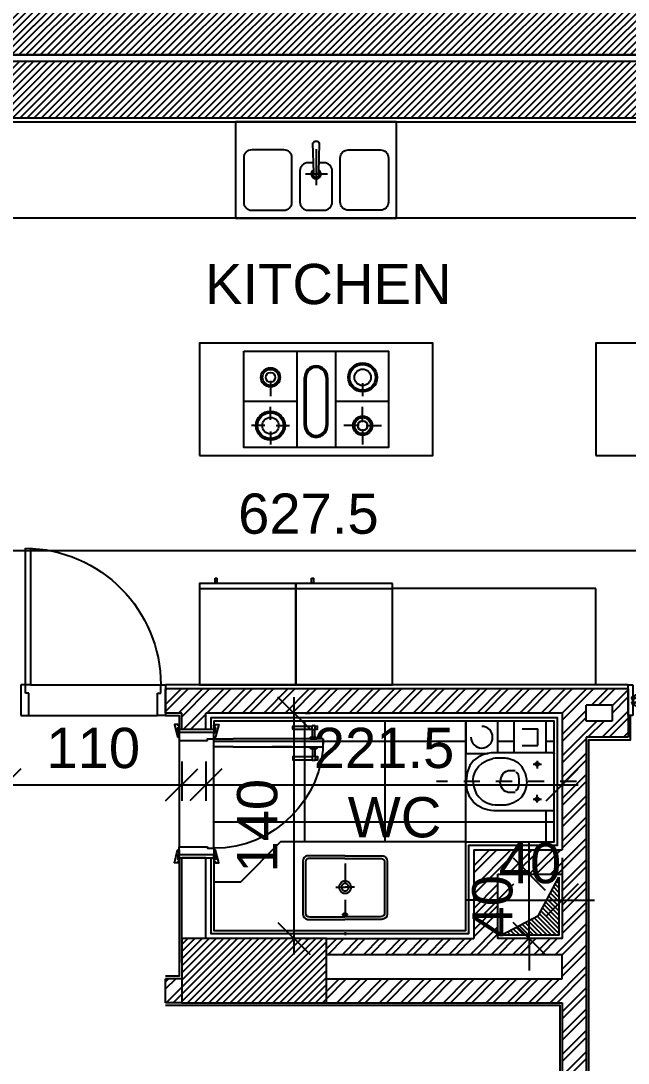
# Model space of a CAD drawing. Extents: x -1.7 to 46.3, y -159.8 to -77.2.
# Drawn here: x 34.04 to 37.82, y -122.46 to -115.98 of the extents above; entities that cross this region are included whole.
import ezdxf

# ---------------------------------------------------------------- set-up
doc = ezdxf.new("R2010")
doc.units = 0
doc.header["$MEASUREMENT"] = 0
doc.header["$PDMODE"] = 35
doc.header["$PDSIZE"] = 0.3
doc.linetypes.add('CENTER', pattern=[2, 1.25, -0.25, 0.25, -0.25])
doc.linetypes.add('DASHDOTX2', pattern=[50.8, 25.4, -12.7, 0, -12.7])
doc.layers.get('0').update_dxf_attribs({"linetype": 'CONTINUOUS'})
doc.layers.get('DEFPOINTS').update_dxf_attribs({"linetype": 'CONTINUOUS'})
for name, color, linetype in [('A-AREAS', 6, 'CONTINUOUS'), ('A-AXIS-SANITARY', 10, 'DASHDOTX2'), ('a-dim', 3, 'CONTINUOUS'), ('A-DOORS', 1, 'CONTINUOUS'), ('A-FLOR-PFIX', 61, 'CONTINUOUS'), ('A-HATCH-CONC', 8, 'CONTINUOUS'), ('A-HATCH-WALL', 8, 'CONTINUOUS'), ('a-kitchen', 95, 'CONTINUOUS'), ('A-MECHANICAL', 8, 'CONTINUOUS'), ('A-NOMENCLATURE', 3, 'CONTINUOUS'), ('A-PLASTER', 8, 'CONTINUOUS'), ('A-PORTE', 1, 'CONTINUOUS'), ('A-PROJ-TIL-BATH', 8, 'CONTINUOUS'), ('A-SANIT', 95, 'CONTINUOUS'), ('A-SECT-TILE', 12, 'CONTINUOUS'), ('a-shaft', 251, 'CONTINUOUS'), ('A-TILES', 137, 'CONTINUOUS'), ('A-WALL', 4, 'CONTINUOUS'), ('S-2ND-3RD-4-5-6TH$0$A-SHAFT 2-3-4-5-6', 8, 'CONTINUOUS'), ('S-2ND-3RD-4-5-6TH$0$A-STR 2-3-4-5-6', 2, 'CONTINUOUS')]:
    doc.layers.add(name, color=color, linetype=linetype)
doc.styles.add('A100-STEXT', font='ARIAL.TTF', dxfattribs={"height": 0.25})
doc.dimstyles.new('A100-DIM', dxfattribs={"dimtxt": 0.25, "dimasz": 0.2, "dimexe": 0.1, "dimexo": 0.3, "dimgap": 0.1, "dimtad": 1, "dimlfac": 100, "dimrnd": 0.5, "dimdsep": 46, "dimtxsty": 'A100-STEXT', "dimblk1": 'OBLIQUE', "dimblk2": 'OBLIQUE', "dimsah": 1, "dimcen": -0.05, "dimdle": 0.1, "dimclrd": 15, "dimclre": 15, "dimclrt": 256, "dimadec": 0, "dimazin": 0, "dimtfac": 0.28, "dimtix": 1, "dimtmove": 2, "dimatfit": 3, "dimldrblk": 'OBLIQUE', "dimfxl": 0, "dimtolj": 1, "dimarcsym": 0})
pattern_1 = [(45, (-4e-09, -138.73489), (-0.06629126, 0.06629126), []), (45, (0.04419, -138.73489), (-0.06629126, 0.06629126), [])]
pattern_2 = [(45, (8e-11, -138.735676), (-0.022097087, 0.022097087), [])]

# ---------------------------------------------------------------- blocks, each defined once
blk = doc.blocks.new('sink')
at = {"layer": 'a-kitchen'}
for p, q in [((0.325, -0.43), (0.325, -0.565)), ((0.17, -0.5), (0.395, -0.5))]:
    blk.add_line(p, q, dxfattribs=at)
blk.add_lwpolyline([(0.6, -1), (0.6, 0), (0, 0), (0, -1)], close=True, dxfattribs=at)
for points in [[(0.225, -0.05), (0.5, -0.05, -0.414214), (0.55, -0.1), (0.55, -0.3, -0.414214), (0.5, -0.35), (0.225, -0.35, -0.414214), (0.175, -0.3), (0.175, -0.1, -0.414214)], [(0.1342, -0.4799), (0.316, -0.4851, -0.89936), (0.316, -0.5149), (0.1342, -0.5201, -0.70892)], [(0.225, -0.95), (0.5, -0.95, 0.414214), (0.55, -0.9), (0.55, -0.7, 0.414214), (0.5, -0.65), (0.225, -0.65, 0.414214), (0.175, -0.7), (0.175, -0.9, 0.414214)]]:
    blk.add_lwpolyline(points, format="xyb", close=True, dxfattribs=at)
blk.add_lwpolyline([(0.255, -0.5165), (0.255, -0.55, 0.414214), (0.305, -0.6), (0.5, -0.6, 0.414214), (0.55, -0.55), (0.55, -0.45, 0.414214), (0.5, -0.4), (0.305, -0.4, 0.414214), (0.255, -0.45), (0.255, -0.4835, 62.569326)], format="xyb", dxfattribs=at)
for radius, start, end in [(0.03, 211.86593, 148.13407), (0.02, 229.21522, 130.78479)]:
    blk.add_arc((0.325, -0.5), radius, start, end, dxfattribs=at)
blk = doc.blocks.new('frigo')
at = {"layer": 'a-kitchen'}
for p, q in [((-0.6306, 0), (0, 0)), ((-0.6306, -0.6), (-0.6306, 0)), ((-0.6306, -0.6), (-0.6306, 0)), ((-0.5994, 0), (-0.5994, -0.6)), ((-0.5994, 0), (-0.5994, -0.6)), ((-0.6306, -0.0975), (-0.6632, -0.0975)), ((-0.6632, -0.0975), (-0.6632, -0.1102)), ((-0.6306, -0.0975), (-0.6632, -0.0975)), ((-0.6632, -0.0975), (-0.6632, -0.1102)), ((-0.6306, -0.1102), (-0.6632, -0.1102)), ((-0.6306, -0.1102), (-0.6632, -0.1102))]:
    blk.add_line(p, q, dxfattribs=at)
blk.add_lwpolyline([(-0.6306, -0.6), (-0.6306, 0), (0, 0), (0, -0.6)], close=True, dxfattribs=at)
blk = doc.blocks.new('oven')
at = {"layer": 'a-kitchen'}
for p, q in [((0.3135, 0), (0.3135, -0.3272)), ((0.3135, 0), (0.3135, -0.3272)), ((0.4635, -0.1383), (0.4635, -0.0427)), ((0.4635, -0.1383), (0.4635, -0.0427)), ((0.1993, -0.1605), (0.2811, -0.1605)), ((0.1993, -0.1605), (0.2811, -0.1605)), ((0.4414, -0.1605), (0.346, -0.1605)), ((0.4414, -0.1605), (0.346, -0.1605)), ((0.4635, -0.1827), (0.4635, -0.2782)), ((0.4635, -0.1827), (0.4635, -0.2782)), ((0.4857, -0.1605), (0.5811, -0.1605)), ((0.4857, -0.1605), (0.5811, -0.1605)), ((0.5935, -0.3272), (0, -0.3272)), ((0.6, -0.3272), (0, -0.3272)), ((0.1635, -0.3781), (0.4635, -0.3781)), ((0.1635, -0.3781), (0.4635, -0.3781)), ((0.1635, -0.3881), (0.4635, -0.3881)), ((0.1635, -0.3881), (0.4635, -0.3881)), ((0.4635, -0.5119), (0.1635, -0.5119)), ((0.4635, -0.5119), (0.1635, -0.5119)), ((0.5935, -0.5667), (0, -0.5667)), ((0.6, -0.5667), (0, -0.5667)), ((0.4635, -0.5219), (0.1635, -0.5219)), ((0.4635, -0.5219), (0.1635, -0.5219)), ((0.3135, -0.5667), (0.3135, -0.9)), ((0.3135, -0.5667), (0.3135, -0.9)), ((0.4635, -0.6976), (0.4635, -0.6156)), ((0.4635, -0.6976), (0.4635, -0.6156)), ((0.1857, -0.7333), (0.2811, -0.7333)), ((0.1857, -0.7333), (0.2811, -0.7333)), ((0.4278, -0.7333), (0.346, -0.7333)), ((0.4278, -0.7333), (0.346, -0.7333)), ((0.4635, -0.7691), (0.4635, -0.8511)), ((0.4635, -0.7691), (0.4635, -0.8511)), ((0.4993, -0.7333), (0.5811, -0.7333)), ((0.4993, -0.7333), (0.5811, -0.7333))]:
    blk.add_line(p, q, dxfattribs=at)
blk.add_lwpolyline([(0, -0.9), (0, 0), (0.6, 0), (0.6, -0.9)], close=True, dxfattribs=at)
for centre, radius in [((0.1635, -0.1605), 0.0904), ((0.1635, -0.1605), 0.0904), ((0.1635, -0.1605), 0.0804), ((0.1635, -0.1605), 0.0804), ((0.1635, -0.1605), 0.0514), ((0.1635, -0.1605), 0.0514), ((0.4635, -0.1605), 0.0597), ((0.4635, -0.1605), 0.0597), ((0.4635, -0.1605), 0.0497), ((0.4635, -0.1605), 0.0497), ((0.4635, -0.1605), 0.0299), ((0.4635, -0.1605), 0.0299), ((0.4635, -0.7333), 0.0904), ((0.4635, -0.7333), 0.0904), ((0.1635, -0.7333), 0.0597), ((0.1635, -0.7333), 0.0597), ((0.1635, -0.7333), 0.0497), ((0.1635, -0.7333), 0.0497), ((0.1635, -0.7333), 0.0299), ((0.1635, -0.7333), 0.0299), ((0.4635, -0.7333), 0.0804), ((0.4635, -0.7333), 0.0804), ((0.4635, -0.7333), 0.0514), ((0.4635, -0.7333), 0.0514)]:
    blk.add_circle(centre, radius, dxfattribs=at)
for centre, radius, start, end in [((0.1635, -0.45), 0.0719, 90, 270), ((0.1635, -0.45), 0.0719, 90, 270), ((0.1635, -0.45), 0.0619, 90, 270), ((0.1635, -0.45), 0.0619, 90, 270), ((0.4635, -0.45), 0.0719, 270, 90), ((0.4635, -0.45), 0.0719, 270, 90), ((0.4635, -0.45), 0.0619, 270, 90), ((0.4635, -0.45), 0.0619, 270, 90)]:
    blk.add_arc(centre, radius, start, end, dxfattribs=at)
blk = doc.blocks.new('P90E19D')
at = {"layer": 'A-PORTE'}
for p, q in [((0, 0), (0.05, 0)), ((0, -0.19), (0, 0)), ((0.05, 0), (0.05, -0.14)), ((0.9, 0), (0.85, 0)), ((0.85, 0), (0.85, -0.14)), ((0.9, -0.19), (0.9, 0)), ((0.03, -0.19), (0, -0.19)), ((0.06, -0.19), (0.02, -0.19)), ((0.03, -0.14), (0.03, -0.19)), ((0.05, -0.14), (0.03, -0.14)), ((0.03, -0.19), (0.03, -1.0399)), ((0.06, -1.0391), (0.06, -0.19)), ((0.85, -0.14), (0.87, -0.14)), ((0.87, -0.14), (0.87, -0.19)), ((0.87, -0.19), (0.9, -0.19))]:
    blk.add_line(p, q, dxfattribs=at)
blk.add_arc((0.02, -0.19), 0.85, 270.67408, 360, dxfattribs=at)
blk = doc.blocks.new('P90E19H')
at = {"layer": 'A-PORTE'}
for p, q in [((0, 0), (-0.19, 0)), ((-0.19, 0), (-0.19, -0.03)), ((0, -0.03), (0, 0)), ((-0.19, -0.03), (0, -0.03)), ((-0.19, -0.9), (-0.19, -0.87)), ((-0.19, -0.87), (0, -0.87)), ((0, -0.9), (-0.19, -0.9)), ((0, -0.87), (0, -0.9)), ((0, -0.87), (0, -0.9))]:
    blk.add_line(p, q, dxfattribs=at)
for points in [[(-0.1123, -0.88), (-0.5323, -0.1525), (-0.4977, -0.1325), (-0.0777, -0.86)], [(-0.0777, -0.88), (0.3423, -0.1525), (0.3077, -0.1325), (-0.1123, -0.86)]]:
    blk.add_lwpolyline(points, close=True, dxfattribs=at)
blk.add_arc((-0.095, -0.87), 0.84, 58.63569, 121.36431, dxfattribs=at)
blk = doc.blocks.new('_OBLIQUE')
at = {"color": 0, "linetype": 'ByBlock'}
blk.add_line((-0.5, -0.5), (0.5, 0.5), dxfattribs=at)
blk = doc.blocks.new('*D154')
at = {"layer": 'a-dim', "color": 15, "lineweight": -2}
for p, q in [((35.7418, -121.7857), (35.7418, -120.1857)), ((35.8109, -120.2857), (35.8418, -120.2857)), ((35.8109, -121.6857), (35.8418, -121.6857))]:
    blk.add_line(p, q, dxfattribs=at)
at = {"layer": 'DEFPOINTS', "color": 0}
for p in [(35.5109, -120.2857), (35.7418, -120.2857), (35.5109, -121.6857)]:
    blk.add_point(p, dxfattribs=at)
at = {"layer": 'a-dim', "color": 15, "lineweight": -2, "xscale": 0.2, "yscale": 0.2, "zscale": 0.2}
for p, rotation in [((35.7418, -120.2857), 90), ((35.7418, -121.6857), 270)]:
    blk.add_blockref('_OBLIQUE', p, dxfattribs=dict(at, rotation=rotation))
at = {"layer": 'a-dim', "insert": (35.5141, -120.9857), "char_height": 0.25, "attachment_point": 5, "rotation": 90, "style": 'A100-STEXT'}
blk.add_mtext('\\A1;140', dxfattribs=at)
blk = doc.blocks.new('*D155')
at = {"layer": 'a-dim', "color": 15, "lineweight": -2}
for p, q in [((35.1934, -120.5857), (35.1934, -120.8314)), ((37.4084, -120.5857), (37.4084, -120.8314)), ((35.0934, -120.7314), (37.5084, -120.7314))]:
    blk.add_line(p, q, dxfattribs=at)
at = {"layer": 'DEFPOINTS', "color": 0}
for p in [(35.1934, -120.2857), (37.4084, -120.2857), (37.4084, -120.7314)]:
    blk.add_point(p, dxfattribs=at)
at = {"layer": 'a-dim', "color": 15, "lineweight": -2, "xscale": 0.2, "yscale": 0.2, "zscale": 0.2, "rotation": 180}
blk.add_blockref('_OBLIQUE', (35.1934, -120.7314), dxfattribs=at)
at = {"layer": 'a-dim', "color": 15, "lineweight": -2, "xscale": 0.2, "yscale": 0.2, "zscale": 0.2}
blk.add_blockref('_OBLIQUE', (37.4084, -120.7314), dxfattribs=at)
at = {"layer": 'a-dim', "insert": (36.3009, -120.5037), "char_height": 0.25, "attachment_point": 5, "style": 'A100-STEXT'}
blk.add_mtext('\\A1;221.5', dxfattribs=at)
blk = doc.blocks.new('*D156')
at = {"layer": 'a-dim', "color": 15, "lineweight": -2}
for p, q in [((37.4084, -121.1857), (37.4084, -121.3472)), ((37.0084, -121.3857), (37.0084, -121.3472)), ((37.0084, -121.4472), (36.8084, -121.4472)), ((37.0084, -121.4472), (37.4084, -121.4472)), ((37.4084, -121.4472), (37.6084, -121.4472))]:
    blk.add_line(p, q, dxfattribs=at)
at = {"layer": 'DEFPOINTS', "color": 0}
for p in [(37.4084, -121.4472), (37.4084, -121.4857), (37.0084, -121.6857)]:
    blk.add_point(p, dxfattribs=at)
at = {"layer": 'a-dim', "color": 15, "lineweight": -2, "xscale": 0.2, "yscale": 0.2, "zscale": 0.2}
blk.add_blockref('_OBLIQUE', (37.0084, -121.4472), dxfattribs=at)
at = {"layer": 'a-dim', "color": 15, "lineweight": -2, "xscale": 0.2, "yscale": 0.2, "zscale": 0.2, "rotation": 180}
blk.add_blockref('_OBLIQUE', (37.4084, -121.4472), dxfattribs=at)
at = {"layer": 'a-dim', "insert": (37.2084, -121.2196), "char_height": 0.25, "attachment_point": 5, "style": 'A100-STEXT'}
blk.add_mtext('\\A1;40', dxfattribs=at)
blk = doc.blocks.new('*D157')
at = {"layer": 'a-dim', "color": 15, "lineweight": -2}
for p, q in [((37.2032, -121.2857), (37.2032, -121.0857)), ((37.1084, -121.2857), (37.1032, -121.2857)), ((37.2032, -121.6857), (37.2032, -121.2857)), ((37.1084, -121.6857), (37.1032, -121.6857)), ((37.2032, -121.6857), (37.2032, -121.8857))]:
    blk.add_line(p, q, dxfattribs=at)
at = {"layer": 'DEFPOINTS', "color": 0}
for p in [(37.2032, -121.2857), (37.4084, -121.2857), (37.4084, -121.6857)]:
    blk.add_point(p, dxfattribs=at)
at = {"layer": 'a-dim', "color": 15, "lineweight": -2, "xscale": 0.2, "yscale": 0.2, "zscale": 0.2}
for p, rotation in [((37.2032, -121.2857), 270), ((37.2032, -121.6857), 90)]:
    blk.add_blockref('_OBLIQUE', p, dxfattribs=dict(at, rotation=rotation))
at = {"layer": 'a-dim', "insert": (36.9756, -121.4857), "char_height": 0.25, "attachment_point": 5, "rotation": 90, "style": 'A100-STEXT'}
blk.add_mtext('\\A1;40', dxfattribs=at)
blk = doc.blocks.new('*D163')
at = {"layer": 'a-dim', "color": 15, "lineweight": -2}
for p, q in [((32.6934, -119.1567), (32.6934, -119.1755)), ((38.9684, -119.1567), (38.9684, -119.1755)), ((32.5934, -119.2755), (39.0684, -119.2755))]:
    blk.add_line(p, q, dxfattribs=at)
at = {"layer": 'DEFPOINTS', "color": 0}
for p in [(38.9684, -119.2755), (32.6934, -119.4567), (38.9684, -119.4567)]:
    blk.add_point(p, dxfattribs=at)
at = {"layer": 'a-dim', "color": 15, "lineweight": -2, "xscale": 0.2, "yscale": 0.2, "zscale": 0.2, "rotation": 180}
blk.add_blockref('_OBLIQUE', (32.6934, -119.2755), dxfattribs=at)
at = {"layer": 'a-dim', "color": 15, "lineweight": -2, "xscale": 0.2, "yscale": 0.2, "zscale": 0.2}
blk.add_blockref('_OBLIQUE', (38.9684, -119.2755), dxfattribs=at)
at = {"layer": 'a-dim', "insert": (35.8309, -119.0478), "char_height": 0.25, "attachment_point": 5, "style": 'A100-STEXT'}
blk.add_mtext('\\A1;627.5', dxfattribs=at)
blk = doc.blocks.new('A$C6D442EC4')
at = {"layer": 'A-AXIS-SANITARY', "linetype": 'CENTER', "ltscale": 0.1}
blk.add_line((-0.0027, 0.3461), (-0.0027, -0.0992), dxfattribs=at)
at = {"layer": 'A-FLOR-PFIX', "ltscale": 0.5}
for points in [[(-0.0025, 0.3948), (-0.0051, 0.3948), (-0.0125, 0.3948), (-0.0239, 0.3948), (-0.0388, 0.3948), (-0.0564, 0.3948), (-0.076, 0.3948), (-0.1187, 0.3948), (-0.1614, 0.3948), (-0.181, 0.3948), (-0.1986, 0.3948), (-0.2135, 0.3948), (-0.225, 0.3948), (-0.2323, 0.3948), (-0.235, 0.3948), (-0.2405, 0.394), (-0.246, 0.3919), (-0.2556, 0.3842), (-0.2625, 0.3736), (-0.2651, 0.362), (-0.2651, 0.361), (-0.2651, 0.3583), (-0.2651, 0.3538), (-0.2651, 0.3478), (-0.2651, 0.3316), (-0.2651, 0.3105), (-0.2651, 0.2855), (-0.2651, 0.2577), (-0.2651, 0.1972), (-0.2651, 0.1367), (-0.2651, 0.1088), (-0.2651, 0.0839), (-0.2651, 0.0628), (-0.2651, 0.0466), (-0.2651, 0.0405), (-0.2651, 0.0361), (-0.2651, 0.0333), (-0.2651, 0.0324), (-0.2626, 0.0199), (-0.2557, 0.0096), (-0.2448, 0.0026), (-0.2379, 0.0007), (-0.2303, 0), (-0.2278, 0), (-0.2205, 0), (-0.2093, 0), (-0.1947, 0), (-0.1775, 0), (-0.1582, 0), (-0.1164, 0), (-0.0746, 0), (-0.0553, 0), (-0.0381, 0), (-0.0235, 0), (-0.0123, 0), (-0.005, 0), (-0.0025, 0)], [(-0.0026, 0.3948), (0, 0.3948), (0.0074, 0.3948), (0.0188, 0.3948), (0.0337, 0.3948), (0.0513, 0.3948), (0.0709, 0.3948), (0.1136, 0.3948), (0.1563, 0.3948), (0.176, 0.3948), (0.1936, 0.3948), (0.2084, 0.3948), (0.2199, 0.3948), (0.2273, 0.3948), (0.2299, 0.3948), (0.2355, 0.394), (0.2409, 0.3919), (0.2506, 0.3842), (0.2574, 0.3736), (0.26, 0.362), (0.26, 0.361), (0.26, 0.3583), (0.26, 0.3538), (0.26, 0.3478), (0.26, 0.3316), (0.26, 0.3105), (0.26, 0.2856), (0.26, 0.2578), (0.26, 0.1974), (0.26, 0.137), (0.26, 0.1092), (0.26, 0.0843), (0.26, 0.0632), (0.26, 0.047), (0.26, 0.041), (0.26, 0.0366), (0.26, 0.0338), (0.26, 0.0329), (0.2574, 0.0212), (0.2506, 0.0106), (0.2409, 0.003), (0.2355, 0.0008), (0.2299, 0), (0.2273, 0), (0.2199, 0), (0.2084, 0), (0.1936, 0), (0.176, 0), (0.1563, 0), (0.1136, 0), (0.0709, 0), (0.0513, 0), (0.0337, 0), (0.0188, 0), (0.0074, 0), (0, 0), (-0.0026, 0)], [(-0.0025, 0.3784), (-0.0049, 0.3784), (-0.0118, 0.3784), (-0.0226, 0.3784), (-0.0366, 0.3784), (-0.0531, 0.3784), (-0.0715, 0.3784), (-0.1116, 0.3784), (-0.1517, 0.3784), (-0.1701, 0.3784), (-0.1867, 0.3784), (-0.2006, 0.3784), (-0.2114, 0.3784), (-0.2183, 0.3784), (-0.2208, 0.3784), (-0.2288, 0.3778), (-0.2351, 0.3761), (-0.2399, 0.3735), (-0.2434, 0.37), (-0.2472, 0.361), (-0.2481, 0.3502), (-0.2481, 0.3493), (-0.2481, 0.3468), (-0.2481, 0.3427), (-0.2481, 0.3371), (-0.2481, 0.322), (-0.2481, 0.3025), (-0.2481, 0.2793), (-0.2481, 0.2535), (-0.2481, 0.1974), (-0.2481, 0.1413), (-0.2481, 0.1155), (-0.2481, 0.0924), (-0.2481, 0.0728), (-0.2481, 0.0577), (-0.2481, 0.0522), (-0.2481, 0.048), (-0.2481, 0.0455), (-0.2481, 0.0446), (-0.2472, 0.0339), (-0.2434, 0.0249), (-0.2399, 0.0214), (-0.2351, 0.0187), (-0.2288, 0.017), (-0.2208, 0.0164), (-0.2183, 0.0164), (-0.2114, 0.0164), (-0.2006, 0.0164), (-0.1867, 0.0164), (-0.1701, 0.0164), (-0.1517, 0.0164), (-0.1116, 0.0164), (-0.0715, 0.0164), (-0.0531, 0.0164), (-0.0366, 0.0164), (-0.0226, 0.0164), (-0.0118, 0.0164), (-0.0049, 0.0164), (-0.0025, 0.0164)], [(-0.0026, 0.3784), (-0.0002, 0.3784), (0.0068, 0.3784), (0.0175, 0.3784), (0.0315, 0.3784), (0.048, 0.3784), (0.0665, 0.3784), (0.1065, 0.3784), (0.1466, 0.3784), (0.1651, 0.3784), (0.1816, 0.3784), (0.1955, 0.3784), (0.2063, 0.3784), (0.2132, 0.3784), (0.2157, 0.3784), (0.2237, 0.3778), (0.23, 0.3761), (0.2348, 0.3735), (0.2383, 0.37), (0.2421, 0.361), (0.243, 0.3502), (0.243, 0.3493), (0.243, 0.3468), (0.243, 0.3427), (0.243, 0.3371), (0.243, 0.322), (0.243, 0.3025), (0.243, 0.2793), (0.243, 0.2535), (0.243, 0.1974), (0.243, 0.1413), (0.243, 0.1155), (0.243, 0.0924), (0.243, 0.0728), (0.243, 0.0577), (0.243, 0.0522), (0.243, 0.048), (0.243, 0.0455), (0.243, 0.0446), (0.2421, 0.0339), (0.2383, 0.0249), (0.2348, 0.0214), (0.23, 0.0187), (0.2237, 0.017), (0.2157, 0.0164), (0.2132, 0.0164), (0.2063, 0.0164), (0.1955, 0.0164), (0.1816, 0.0164), (0.1651, 0.0164), (0.1466, 0.0164), (0.1065, 0.0164), (0.0665, 0.0164), (0.048, 0.0164), (0.0315, 0.0164), (0.0175, 0.0164), (0.0068, 0.0164), (-0.0002, 0.0164), (-0.0026, 0.0164)], [(-0.0408, 0.1997), (-0.0406, 0.2035), (-0.04, 0.2073), (-0.0391, 0.2109), (-0.0378, 0.2144), (-0.0362, 0.2176), (-0.0343, 0.2208), (-0.0322, 0.2237), (-0.0297, 0.2263), (-0.0271, 0.2288), (-0.0242, 0.2309), (-0.021, 0.2328), (-0.0177, 0.2344), (-0.0143, 0.2357), (-0.0107, 0.2366), (-0.0069, 0.2372), (-0.0031, 0.2374), (0.0008, 0.2372), (0.0045, 0.2366), (0.0081, 0.2357), (0.0116, 0.2344), (0.0149, 0.2328), (0.018, 0.2309), (0.0209, 0.2288), (0.0236, 0.2263), (0.026, 0.2237), (0.0282, 0.2208), (0.0301, 0.2176), (0.0317, 0.2144), (0.0329, 0.2109), (0.0339, 0.2073), (0.0344, 0.2035), (0.0346, 0.1997), (0.0344, 0.1958), (0.0339, 0.1921), (0.0329, 0.1885), (0.0317, 0.185), (0.0301, 0.1817), (0.0282, 0.1786), (0.026, 0.1757), (0.0236, 0.173), (0.0209, 0.1706), (0.018, 0.1684), (0.0149, 0.1665), (0.0116, 0.1649), (0.0081, 0.1637), (0.0045, 0.1627), (0.0008, 0.1622), (-0.0031, 0.162), (-0.0069, 0.1622), (-0.0107, 0.1627), (-0.0143, 0.1637), (-0.0177, 0.1649), (-0.021, 0.1665), (-0.0242, 0.1684), (-0.0271, 0.1706), (-0.0297, 0.173), (-0.0322, 0.1757), (-0.0343, 0.1786), (-0.0362, 0.1817), (-0.0378, 0.185), (-0.0391, 0.1885), (-0.04, 0.1921), (-0.0406, 0.1958), (-0.0408, 0.1997), (-0.0408, 0.1997)], [(-0.0257, 0.1997), (-0.0256, 0.202), (-0.0252, 0.2042), (-0.0247, 0.2064), (-0.0239, 0.2085), (-0.023, 0.2105), (-0.0218, 0.2123), (-0.0205, 0.2141), (-0.0191, 0.2157), (-0.0175, 0.2171), (-0.0157, 0.2184), (-0.0139, 0.2196), (-0.0119, 0.2205), (-0.0098, 0.2213), (-0.0076, 0.2218), (-0.0054, 0.2222), (-0.0031, 0.2223), (-0.0008, 0.2222), (0.0015, 0.2218), (0.0037, 0.2213), (0.0057, 0.2205), (0.0077, 0.2196), (0.0096, 0.2184), (0.0113, 0.2171), (0.0129, 0.2157), (0.0144, 0.2141), (0.0157, 0.2123), (0.0168, 0.2105), (0.0178, 0.2085), (0.0185, 0.2064), (0.0191, 0.2042), (0.0194, 0.202), (0.0196, 0.1997), (0.0194, 0.1974), (0.0191, 0.1951), (0.0185, 0.1929), (0.0178, 0.1909), (0.0168, 0.1889), (0.0157, 0.187), (0.0144, 0.1853), (0.0129, 0.1837), (0.0113, 0.1822), (0.0096, 0.1809), (0.0077, 0.1798), (0.0057, 0.1788), (0.0037, 0.1781), (0.0015, 0.1775), (-0.0008, 0.1772), (-0.0031, 0.1771), (-0.0054, 0.1772), (-0.0076, 0.1775), (-0.0098, 0.1781), (-0.0119, 0.1788), (-0.0139, 0.1798), (-0.0157, 0.1809), (-0.0175, 0.1822), (-0.0191, 0.1837), (-0.0205, 0.1853), (-0.0218, 0.187), (-0.023, 0.1889), (-0.0239, 0.1909), (-0.0247, 0.1929), (-0.0252, 0.1951), (-0.0256, 0.1974), (-0.0257, 0.1997), (-0.0257, 0.1997)], [(-0.0176, 0.0295), (-0.0176, 0.0302), (-0.0173, 0.0308), (-0.017, 0.0315), (-0.0165, 0.0321), (-0.0158, 0.0326), (-0.0151, 0.0332), (-0.0142, 0.0337), (-0.0132, 0.0341), (-0.011, 0.0349), (-0.0084, 0.0355), (-0.0056, 0.0359), (-0.0026, 0.036), (0.0004, 0.0359), (0.0033, 0.0355), (0.0058, 0.0349), (0.0081, 0.0341), (0.009, 0.0337), (0.0099, 0.0332), (0.0107, 0.0326), (0.0113, 0.0321), (0.0118, 0.0315), (0.0122, 0.0308), (0.0124, 0.0302), (0.0125, 0.0295), (0.0124, 0.0288), (0.0122, 0.0282), (0.0118, 0.0276), (0.0113, 0.027), (0.0107, 0.0264), (0.0099, 0.0258), (0.009, 0.0253), (0.0081, 0.0249), (0.0058, 0.0241), (0.0033, 0.0235), (0.0004, 0.0231), (-0.0026, 0.023), (-0.0056, 0.0231), (-0.0084, 0.0235), (-0.011, 0.0241), (-0.0132, 0.0249), (-0.0142, 0.0253), (-0.0151, 0.0258), (-0.0158, 0.0264), (-0.0165, 0.027), (-0.017, 0.0276), (-0.0173, 0.0282), (-0.0176, 0.0288), (-0.0176, 0.0295), (-0.0176, 0.0295)]]:
    blk.add_lwpolyline(points, dxfattribs=at)
at = {"layer": 'A-SANIT', "ltscale": 0.5}
for points in [[(-0.0614, 0.1997), (-0.0031, 0.1997)], [(0.0553, 0.1997), (-0.0031, 0.1997)]]:
    blk.add_lwpolyline(points, dxfattribs=at)
blk = doc.blocks.new('A$C4412624D')
for points in [[(-363.316505, 205.931824, 0), (-369.377186, 205.812927, 0), (-385.619804, 204.401184, 0), (-409.135235, 200.113983, 0), (-437.014357, 191.368836, 0), (-466.348038, 176.583069, 0), (-494.227158, 154.174194, 0), (-517.742592, 122.559601, 0), (-533.985207, 80.156738, 0), (-540.045876, 25.382996, 0)], [(-7.305237, 205.931824, 0), (-19.51413, 205.931824, 0), (-52.233948, 205.931824, 0), (-99.604431, 205.931824, 0), (-155.76532, 205.931824, 0), (-214.856354, 205.931793, 0), (-271.017242, 205.931793, 0), (-318.387726, 205.931793, 0), (-351.107536, 205.931763, 0), (-363.316406, 205.931763, 0)], [(-7.305237, 205.931824, 0), (-7.054718, 205.891724, 0), (-6.383331, 205.746399, 0), (-5.411285, 205.458283, 0), (-4.258881, 204.989777, 0), (-3.046356, 204.303314, 0), (-1.893951, 203.361298, 0), (-0.921936, 202.126221, 0), (-0.250519, 200.560455, 0), (0, 198.626465, 0)], [(-0.000031, 198.626618, 0), (-0.000031, 186.942688, 0), (-0.000031, 155.629791, 0), (-0.000031, 110.296204, 0), (-0.000031, 56.550171, 0), (0, 0, 0), (0, -53.746025, 0), (0, -99.079628, 0), (0.000031, -130.392528, 0), (0.000031, -142.076446, 0)], [(-497.934326, 27.701111, 0), (-497.803253, 31.697464, 0), (-496.723526, 42.562134, 0), (-493.665352, 58.608521, 0), (-487.598946, 78.150055, 0), (-477.494526, 99.500153, 0), (-462.322313, 120.972229, 0), (-441.052518, 140.879669, 0), (-412.655359, 157.53595, 0), (-376.101051, 169.254425, 0)], [(-283.871368, 169.254578, 0), (-285.531082, 169.495087, 0), (-290.24971, 170.096344, 0), (-297.636414, 170.87796, 0), (-307.300392, 171.659577, 0), (-318.850838, 172.260834, 0), (-331.896935, 172.501343, 0), (-346.047874, 172.200714, 0), (-360.912849, 171.17862, 0), (-376.101044, 169.254608, 0)], [(-167.899292, 27.713638, 0), (-167.94632, 31.783478, 0), (-168.779755, 42.831787, 0), (-171.43811, 59.116745, 0), (-176.960022, 78.896546, 0), (-186.383972, 100.429382, 0), (-200.748535, 121.973389, 0), (-221.092255, 141.786835, 0), (-248.453674, 158.127808, 0), (-283.871368, 169.254547, 0)], [(-128.633087, 134.554077, 0), (-126.879395, 134.554077, 0), (-122.179504, 134.554077, 0), (-115.375183, 134.554077, 0), (-107.308197, 134.554077, 0), (-98.820343, 134.554108, 0), (-90.753357, 134.554108, 0), (-83.949036, 134.554108, 0), (-79.249146, 134.554138, 0), (-77.495453, 134.554138, 0)], [(-93.019531, 135.467438, 0), (-93.196075, 137.437134, 0), (-93.705109, 139.291046, 0), (-94.515656, 140.998169, 0), (-95.596771, 142.527588, 0), (-96.917511, 143.848328, 0), (-98.446899, 144.929444, 0), (-100.154022, 145.740021, 0), (-102.007935, 146.249054, 0), (-103.977631, 146.425629, 0), (-103.977631, 146.425537, 0), (-105.947327, 146.248993, 0), (-107.801239, 145.73996, 0), (-109.508362, 144.929413, 0), (-111.03775, 143.848328, 0), (-112.358459, 142.527588, 0), (-113.439575, 140.99823, 0), (-114.250092, 139.291107, 0), (-114.759094, 137.437256, 0), (-114.935638, 135.46759, 0), (-114.93573, 135.467438, 0), (-114.759186, 133.497742, 0), (-114.250153, 131.643829, 0), (-113.439606, 129.936707, 0), (-112.35849, 128.407288, 0), (-111.03775, 127.086548, 0), (-109.508362, 126.005432, 0), (-107.801239, 125.194855, 0), (-105.947327, 124.685822, 0), (-103.977631, 124.509247, 0), (-103.977631, 124.509339, 0), (-102.007935, 124.685883, 0), (-100.154022, 125.194916, 0), (-98.446899, 126.005463, 0), (-96.917511, 127.086548, 0), (-95.596802, 128.407288, 0), (-94.515686, 129.936646, 0), (-93.70517, 131.643768, 0), (-93.196167, 133.49762, 0), (-93.019623, 135.467285, 0)], [(-103.977631, 156.470307, 0), (-103.977631, 154.841889, 0), (-103.977631, 150.477722, 0), (-103.977631, 144.159454, 0), (-103.977631, 136.668732, 0), (-103.977661, 128.787171, 0), (-103.977661, 121.296448, 0), (-103.977661, 114.97818, 0), (-103.977692, 110.614014, 0), (-103.977692, 108.985626, 0)], [(-239.127029, 93.496338, 0), (-244.453003, 93.570557, 0), (-249.945557, 93.674713, 0), (-255.392944, 93.798554, 0), (-260.583328, 93.931671, 0), (-265.304947, 94.063751, 0), (-269.345993, 94.184479, 0), (-272.494675, 94.283508, 0), (-274.5392, 94.350495, 0), (-275.267776, 94.375122, 0), (-275.267746, 94.375122, 0), (-277.177994, 94.160919, 0), (-282.297455, 93.202637, 0), (-289.709213, 91.026795, 0), (-298.496338, 87.159912, 0), (-307.741928, 81.128479, 0), (-316.529068, 72.45903, 0), (-323.940826, 60.67807, 0), (-329.060295, 45.312103, 0), (-330.970551, 25.887634, 0)], [(-222.988953, 73.828949, 0), (-223.338638, 74.133179, 0), (-224.304276, 74.948532, 0), (-225.760712, 76.128952, 0), (-227.582809, 77.528443, 0), (-229.645447, 79.000946, 0), (-231.823486, 80.400421, 0), (-233.99176, 81.580872, 0), (-236.025146, 82.39621, 0), (-237.798523, 82.70047, 0)], [(-222.988953, 73.828949, 0), (-222.415253, 72.286972, 0), (-220.969742, 67.851441, 0), (-219.065781, 60.807938, 0), (-217.11673, 51.442078, 0), (-215.53595, 40.039414, 0), (-214.736816, 26.885574, 0), (-215.132675, 12.266113, 0), (-217.136887, -3.533356, 0), (-221.162842, -20.227234, 0)], [(-363.316505, -149.381658, 0), (-369.377186, -149.461094, 0), (-385.619804, -148.580885, 0), (-409.135235, -145.063267, 0), (-437.014357, -137.230472, 0), (-466.348038, -123.404728, 0), (-494.227158, -101.908272, 0), (-517.742592, -71.063339, 0), (-533.985207, -29.192154, 0), (-540.045876, 25.383057, 0)], [(-497.934326, 27.701111, 0), (-497.877174, 23.658875, 0), (-496.982231, 12.679642, 0), (-494.164284, -3.515335, 0), (-488.338104, -23.204819, 0), (-478.41848, -44.667587, 0), (-463.320183, -66.182388, 0), (-441.957998, -86.028, 0), (-413.246702, -102.483177, 0), (-376.101074, -113.826691, 0)], [(-239.127029, -38.068466, 0), (-244.453003, -38.14267, 0), (-249.945557, -38.246841, 0), (-255.392944, -38.370651, 0), (-260.583328, -38.503769, 0), (-265.304947, -38.635849, 0), (-269.345993, -38.756561, 0), (-272.494675, -38.855591, 0), (-274.5392, -38.922577, 0), (-275.267776, -38.947189, 0), (-275.267746, -38.947235, 0), (-277.177994, -38.733047, 0), (-282.297455, -37.774811, 0), (-289.709213, -35.599045, 0), (-298.496338, -31.732208, 0), (-307.741928, -25.700821, 0), (-316.529068, -17.031387, 0), (-323.940826, -5.250381, 0), (-329.060295, 10.115692, 0), (-330.970551, 29.540344, 0)], [(-167.899292, 27.713638, 0), (-167.835449, 23.744888, 0), (-168.391693, 12.949295, 0), (-170.689728, -3.00711, 0), (-175.851273, -22.458359, 0), (-184.998032, -43.738403, 0), (-199.251709, -65.181274, 0), (-219.733994, -85.120949, 0), (-247.56662, -101.891426, 0), (-283.871277, -113.826691, 0)], [(-221.162796, -20.227218, 0), (-221.512482, -20.531448, 0), (-222.478119, -21.346786, 0), (-223.934555, -22.527222, 0), (-225.756668, -23.926681, 0), (-227.819305, -25.39917, 0), (-229.99733, -26.79863, 0), (-232.165619, -27.97905, 0), (-234.19902, -28.794388, 0), (-235.972382, -29.098617, 0)], [(-103.977631, -101.042419, 0), (-103.977631, -99.414001, 0), (-103.977631, -95.049827, 0), (-103.977631, -88.731552, 0), (-103.977631, -81.240814, 0), (-103.977661, -73.359253, 0), (-103.977661, -65.868515, 0), (-103.977661, -59.550239, 0), (-103.977692, -55.186066, 0), (-103.977692, -53.557648, 0)], [(-283.871368, -113.826683, 0), (-285.531082, -114.067184, 0), (-290.24971, -114.668434, 0), (-297.636414, -115.450065, 0), (-307.300392, -116.231693, 0), (-318.850838, -116.832943, 0), (-331.896935, -117.073444, 0), (-346.047874, -116.772819, 0), (-360.912849, -115.750694, 0), (-376.101044, -113.826691, 0)], [(-128.633087, -79.126785, 0), (-126.879395, -79.126785, 0), (-122.179504, -79.126785, 0), (-115.375183, -79.126785, 0), (-107.308197, -79.126793, 0), (-98.820343, -79.126793, 0), (-90.753357, -79.1268, 0), (-83.949036, -79.1268, 0), (-79.249146, -79.126808, 0), (-77.495453, -79.126816, 0)], [(-93.019531, -80.039558, 0), (-93.196075, -78.069855, 0), (-93.705109, -76.215965, 0), (-94.515656, -74.508842, 0), (-95.596771, -72.979439, 0), (-96.917511, -71.658707, 0), (-98.446899, -70.577591, 0), (-100.154022, -69.767044, 0), (-102.007935, -69.258026, 0), (-103.977631, -69.081474, 0), (-103.977631, -69.081459, 0), (-105.947327, -69.258011, 0), (-107.801239, -69.767036, 0), (-109.508362, -70.577583, 0), (-111.03775, -71.658699, 0), (-112.358459, -72.979431, 0), (-113.439575, -74.508835, 0), (-114.250092, -76.21595, 0), (-114.759094, -78.069839, 0), (-114.935638, -80.039543, 0), (-114.93573, -80.039558, 0), (-114.759186, -82.009262, 0), (-114.250153, -83.863159, 0), (-113.439606, -85.570282, 0), (-112.35849, -87.099686, 0), (-111.03775, -88.420425, 0), (-109.508362, -89.501541, 0), (-107.801239, -90.312088, 0), (-105.947327, -90.821113, 0), (-103.977631, -90.997673, 0), (-103.977631, -90.997658, 0), (-102.007935, -90.821106, 0), (-100.154022, -90.31208, 0), (-98.446899, -89.501533, 0), (-96.917511, -88.420418, 0), (-95.596802, -87.099678, 0), (-94.515686, -85.570274, 0), (-93.70517, -83.863144, 0), (-93.196167, -82.009254, 0), (-93.019623, -80.039543, 0)], [(-7.305237, -149.381658, 0), (-19.51413, -149.381658, 0), (-52.233948, -149.381658, 0), (-99.604431, -149.381658, 0), (-155.76532, -149.381658, 0), (-214.856354, -149.38166, 0), (-271.017242, -149.38166, 0), (-318.387726, -149.38166, 0), (-351.107536, -149.381662, 0), (-363.316406, -149.381662, 0)], [(-7.305237, -149.381658, 0), (-7.054718, -149.341568, 0), (-6.383331, -149.196247, 0), (-5.411285, -148.908123, 0), (-4.258881, -148.439623, 0), (-3.046356, -147.753174, 0), (-1.893951, -146.811207, 0), (-0.921936, -145.576141, 0), (-0.250519, -144.010414, 0), (0, -142.076446, 0)]]:
    blk.add_polyline3d(points)
at = {"layer": 'A-AXIS-SANITARY', "linetype": 'CENTER', "ltscale": 0.1}
blk.add_line((136.288241, 26.88557), (-721.794139, 26.885582), dxfattribs=at)
blk = doc.blocks.new('A$C3DEF75EA')
at = {"layer": 'A-DOORS'}
for p, q in [((-0.11, 0.68), (-0.06, 0.68)), ((-0.11, 0.56), (-0.11, 0.68)), ((-0.06, 0.68), (-0.06, 0.56)), ((-0.167, 0.63), (-0.193, 0.63)), ((-0.193, 0.625), (-0.193, 0.63)), ((-0.193, 0.61), (-0.193, 0.615)), ((-0.167, 0.61), (-0.193, 0.61)), ((-0.19, 0.63), (-0.19, 0.6445)), ((-0.19, 0.4905), (-0.19, 0.61)), ((-0.1705, 0.645), (-0.1895, 0.645)), ((-0.17, 0.63), (-0.17, 0.6445)), ((-0.17, 0.4905), (-0.17, 0.61)), ((-0.167, 0.6275), (-0.167, 0.63)), ((-0.12, 0.6275), (-0.167, 0.6275)), ((-0.167, 0.61), (-0.167, 0.6125)), ((-0.12, 0.6125), (-0.167, 0.6125)), ((-0.12, 0.602), (-0.12, 0.638)), ((-0.11, 0.64), (-0.118, 0.64)), ((-0.11, 0.6), (-0.118, 0.6)), ((-0.11, 0.6), (-0.11, 0.64)), ((-0.06, 0.64), (-0.052, 0.64)), ((-0.06, 0.6), (-0.06, 0.64)), ((-0.06, 0.6), (-0.052, 0.6)), ((-0.05, 0.602), (-0.05, 0.638)), ((-0.05, 0.6275), (-0.003, 0.6275)), ((-0.05, 0.6125), (-0.003, 0.6125)), ((-0.003, 0.63), (0.023, 0.63)), ((-0.003, 0.6275), (-0.003, 0.63)), ((-0.003, 0.61), (-0.003, 0.6125)), ((-0.003, 0.61), (0.023, 0.61)), ((0, 0.63), (0, 0.6445)), ((0, 0.4905), (0, 0.61)), ((0.0005, 0.645), (0.0195, 0.645)), ((0.02, 0.63), (0.02, 0.6445)), ((0.02, 0.4905), (0.02, 0.61)), ((0.023, 0.625), (0.023, 0.63)), ((0.023, 0.61), (0.023, 0.615)), ((-0.11, 0.12), (-0.11, 0.56)), ((-0.06, 0.56), (-0.06, 0.12)), ((-0.1705, 0.49), (-0.1895, 0.49)), ((-0.11, 0.483), (-0.11, 0.36)), ((-0.06, 0.483), (-0.06, 0.36)), ((0.0005, 0.49), (0.0195, 0.49)), ((-0.11, 0.12), (-0.11, 0)), ((-0.06, 0), (-0.06, 0.12)), ((-0.809, 0), (-0.781, 0.009)), ((-0.809, 0.009), (-0.781, 0)), ((0.009, 0), (-0.019, 0.009)), ((0.009, 0.009), (-0.019, 0)), ((-0.11, 0), (-0.06, 0)), ((-0.809, -0.215), (-0.781, -0.224)), ((-0.809, -0.224), (-0.781, -0.215)), ((0.009, -0.215), (-0.019, -0.224)), ((0.009, -0.224), (-0.019, -0.215))]:
    blk.add_line(p, q, dxfattribs=at)
at = {"layer": 'A-DOORS', "color": 8}
for p, q in [((-0.74, 0), (-0.06, 0)), ((-0.07, -0.215), (-0.73, -0.215))]:
    blk.add_line(p, q, dxfattribs=at)
at = {"layer": 'A-DOORS'}
for points in [[(-0.81, 0), (-0.825, 0), (-0.825, 0.01), (-0.83, 0.01), (-0.83, 0.03), (-0.7518, 0.0104, -0.381769), (-0.75, 0.0084), (-0.75, 0), (-0.78, 0), (-0.78, 0.01), (-0.81, 0.01), (-0.81, 0)], [(0.01, 0), (0.025, 0), (0.025, 0.01), (0.03, 0.01), (0.03, 0.03), (-0.0482, 0.0104, 0.381769), (-0.05, 0.0084), (-0.05, 0), (-0.02, 0), (-0.02, 0.01), (0.01, 0.01), (0.01, 0)], [(-0.81, -0.215), (-0.825, -0.215), (-0.825, -0.225), (-0.83, -0.225), (-0.83, -0.245), (-0.7518, -0.2254, 0.381769), (-0.75, -0.2234), (-0.75, -0.215), (-0.78, -0.215), (-0.78, -0.225), (-0.81, -0.225), (-0.81, -0.215)], [(0.01, -0.215), (0.025, -0.215), (0.025, -0.225), (0.03, -0.225), (0.03, -0.245), (-0.0482, -0.2254, -0.381769), (-0.05, -0.2234), (-0.05, -0.215), (-0.02, -0.215), (-0.02, -0.225), (0.01, -0.225), (0.01, -0.215)]]:
    blk.add_lwpolyline(points, format="xyb", dxfattribs=at)
for points in [[(-0.809, 0), (-0.781, 0), (-0.781, 0.009), (-0.809, 0.009)], [(0.009, 0), (-0.019, 0), (-0.019, 0.009), (0.009, 0.009)], [(-0.809, -0.215), (-0.781, -0.215), (-0.781, -0.224), (-0.809, -0.224)], [(0.009, -0.215), (-0.019, -0.215), (-0.019, -0.224), (0.009, -0.224)]]:
    blk.add_lwpolyline(points, close=True, dxfattribs=at)
for points in [[(-0.8, -0.215), (-0.8, 0), (-0.78, 0), (-0.78, -0.215), (-0.8, -0.215)], [(-0.73, -0.04), (-0.74, -0.04), (-0.74, 0), (-0.78, 0)], [(-0.78, 0), (-0.78, -0.215), (-0.73, -0.215), (-0.73, -0.04)], [(0, -0.215), (0, 0), (-0.02, 0), (-0.02, -0.215), (0, -0.215)], [(-0.07, -0.04), (-0.06, -0.04), (-0.06, 0), (-0.02, 0)], [(-0.02, 0), (-0.02, -0.215), (-0.07, -0.215), (-0.07, -0.04)]]:
    blk.add_lwpolyline(points, dxfattribs=at)
blk.add_arc((-0.0597, -0.0003), 0.6803, 90.02544, 179.97456, dxfattribs=at)
for centre, major_axis, start_param, end_param in [((-0.2006, 0.62), (0.00642, 0.00642), 4.914874, 6.080701), ((-0.1895, 0.6445), (-0.000354, 0.000354), -0.785398, 0.785398), ((-0.1705, 0.6445), (0.000354, 0.000354), 5.497787, 7.068583), ((-0.149, 0.62), (0.0138, 0.0138), 1.961403, 2.750986), ((-0.118, 0.638), (-0.00141, 0.00141), -0.785398, 0.785398), ((-0.118, 0.602), (0.00141, 0.00141), 2.356194, 3.926991), ((-0.052, 0.638), (0.00141, 0.00141), 5.497787, 7.068583), ((-0.052, 0.602), (-0.00141, 0.00141), 2.356194, 3.926991), ((-0.021, 0.62), (0.0138, 0.0138), 5.102996, 5.892578), ((0.0005, 0.6445), (-0.000354, 0.000354), -0.785398, 0.785398), ((0.0195, 0.6445), (0.000354, 0.000354), 5.497787, 7.068583), ((0.0306, 0.62), (0.00642, 0.00642), 1.773281, 2.939108), ((-0.1895, 0.4905), (0.000354, 0.000354), 2.356194, 3.926991), ((-0.1705, 0.4905), (-0.000354, 0.000354), 2.356194, 3.926991), ((0.0005, 0.4905), (0.000354, 0.000354), 2.356194, 3.926991), ((0.0195, 0.4905), (-0.000354, 0.000354), 2.356194, 3.926991)]:
    blk.add_ellipse(centre, major_axis=major_axis, ratio=1, start_param=start_param, end_param=end_param, dxfattribs=at)
blk = doc.blocks.new('*D182')
at = {"layer": 'a-dim', "color": 15, "lineweight": -2}
for p, q in [((33.9434, -120.5857), (33.9434, -120.8314)), ((35.0434, -120.5857), (35.0434, -120.8314)), ((33.8434, -120.7314), (35.1434, -120.7314))]:
    blk.add_line(p, q, dxfattribs=at)
at = {"layer": 'DEFPOINTS', "color": 0}
for p in [(33.9434, -120.2857), (35.0434, -120.2857), (35.0434, -120.7314)]:
    blk.add_point(p, dxfattribs=at)
at = {"layer": 'a-dim', "color": 15, "lineweight": -2, "xscale": 0.2, "yscale": 0.2, "zscale": 0.2, "rotation": 180}
blk.add_blockref('_OBLIQUE', (33.9434, -120.7314), dxfattribs=at)
at = {"layer": 'a-dim', "color": 15, "lineweight": -2, "xscale": 0.2, "yscale": 0.2, "zscale": 0.2}
blk.add_blockref('_OBLIQUE', (35.0434, -120.7314), dxfattribs=at)
at = {"layer": 'a-dim', "insert": (34.4934, -120.5037), "char_height": 0.25, "attachment_point": 5, "style": 'A100-STEXT'}
blk.add_mtext('\\A1;110', dxfattribs=at)

msp = doc.modelspace()

# ---------------------------------------------------------------- hatches: boundary and pattern name
at = {"layer": 'A-HATCH-CONC'}
h = msp.add_hatch(dxfattribs=at)
h.set_pattern_fill('ANSI31', color=256, scale=0.25, style=0)
h.set_pattern_definition(pattern_2)
h.paths.add_polyline_path([(41.83837, -115.79568), (26.70837, -115.79568), (26.70837, -116.12568), (28.46837, -116.12568), (28.46837, -116.19568), (41.83837, -116.19568)])
h = msp.add_hatch(dxfattribs=at)
h.set_pattern_fill('ANSI31', color=256, scale=0.25, style=0)
h.set_pattern_definition(pattern_2)
h.paths.add_polyline_path([(41.83837, -116.23568), (28.46837, -116.23568), (28.46837, -116.58568), (41.83837, -116.58568)])
h = msp.add_hatch(dxfattribs=at)
h.set_pattern_fill('ANSI31', color=256, scale=0.25, style=0)
h.set_pattern_definition(pattern_2)
h.paths.add_polyline_path([(35.94337, -121.68568), (35.04337, -121.68568), (35.04337, -122.08568), (35.94337, -122.08568)])
at = {"layer": 'A-HATCH-WALL'}
h = msp.add_hatch(dxfattribs=at)
h.set_pattern_fill('ANSI32', color=256, scale=0.25, style=0)
h.set_pattern_definition(pattern_1)
h.paths.add_polyline_path([(37.55837, -120.43489), (37.81837, -120.43489), (37.81837, -120.13489), (34.94337, -120.13489), (34.94337, -120.28489), (35.04337, -120.28489), (35.04337, -120.38489), (35.19337, -120.38489), (35.19337, -120.28489), (37.40837, -120.28489), (37.40837, -121.13489), (36.85837, -121.13489), (36.85837, -121.68489), (35.94337, -121.68489), (35.94337, -121.78489), (37.40837, -121.78489), (37.40837, -121.93489), (35.94337, -121.93489), (35.94337, -122.08489), (37.40837, -122.08489), (37.40837, -123.01418), (37.40837, -123.08489), (37.55837, -122.93489)])
h.paths.add_polyline_path([(37.40837, -121.68489), (37.00837, -121.68489), (37.00837, -121.28489), (37.40837, -121.28489)], flags=16)
h.paths.add_polyline_path([(37.55837, -120.33489), (37.55837, -120.23489), (37.71837, -120.23489), (37.71837, -120.33489)], flags=16)
h = msp.add_hatch(dxfattribs=at)
h.set_pattern_fill('ANSI32', color=256, scale=0.25, style=0)
h.set_pattern_definition(pattern_1)
h.paths.add_polyline_path([(35.04337, -122.08489), (35.04337, -121.93489), (34.94337, -121.93489), (34.94337, -122.08489)])
at = {"layer": 'a-shaft'}
h = msp.add_hatch(dxfattribs=at)
h.set_pattern_fill('_USER,_O', color=256, scale=0.02, angle=315, pattern_type=0)
h.set_pattern_definition([(315, (-338376.906732, -23882.107392), (0.0141421356237, 0.0141421356237), [])])
h.paths.add_polyline_path([(37.26089, -121.54371), (37.02837, -121.66568), (37.38837, -121.66568), (37.38837, -121.30568)])

# ---------------------------------------------------------------- linework, layer by layer
at = {"layer": 'A-AREAS'}
msp.add_lwpolyline([(41.90837, -115.82568), (41.90837, -116.19568), (26.63837, -116.19568), (26.63837, -115.22568)], dxfattribs=at)
at = {"layer": 'A-FLOR-PFIX', "ltscale": 0.5}
msp.add_lwpolyline([(35.24337, -121.33568), (35.24337, -121.63568), (36.80837, -121.63568), (36.80837, -121.08568), (35.65837, -121.08568), (35.40837, -121.33568)], close=True, dxfattribs=at)
at = {"layer": 'a-kitchen'}
for p, q in [((37.61805, -119.51068), (36.35337, -119.51068)), ((37.61805, -120.11068), (37.61805, -119.51068))]:
    msp.add_line(p, q, dxfattribs=at)
for points in [[(38.95337, -117.21068), (33.96837, -117.21068), (33.96837, -116.61068), (38.95337, -116.61068)], [(35.15337, -118.68568), (36.60369, -118.68568), (36.60369, -117.98568), (35.15337, -117.98568)], [(37.61805, -118.68568), (38.95337, -118.68568), (38.95337, -117.98568), (37.61805, -117.98568)]]:
    msp.add_lwpolyline(points, close=True, dxfattribs=at)
at = {"layer": 'A-MECHANICAL'}
for p, q in [((37.30837, -120.53208), (37.30837, -120.33568)), ((37.15976, -120.38419), (37.25697, -120.38419)), ((37.25697, -120.48716), (37.25697, -120.38419)), ((37.30837, -120.46068), (37.35837, -120.46068)), ((37.15976, -120.48716), (37.25697, -120.48716))]:
    msp.add_line(p, q, dxfattribs=at)
for points in [[(37.00837, -120.53208), (37.00837, -120.33568), (36.80837, -120.33568), (36.80837, -120.53568), (36.94907, -120.53568)], [(37.30837, -120.53208), (37.30837, -120.33568), (37.10837, -120.33568), (37.10837, -120.53208)]]:
    msp.add_lwpolyline(points, dxfattribs=at)
msp.add_arc((36.90837, -120.43568), 0.0676, 180, 90, dxfattribs=at)
at = {"layer": 'A-PLASTER'}
for points in [[(33.96837, -117.20568), (33.96837, -116.61068), (38.95337, -116.61068), (38.95337, -116.65568)], [(37.81837, -120.11068), (34.94337, -120.11068)], [(34.94337, -122.10068), (37.39337, -122.10068), (37.39337, -125.47068), (35.02837, -125.47068), (35.02837, -126.35068), (35.20837, -126.35068), (35.20837, -125.90068), (37.39337, -125.90068), (37.39337, -126.35068), (37.57337, -126.35068), (37.57337, -120.45068), (37.83337, -120.45068), (37.83337, -120.30068)], [(34.94337, -120.30068), (35.02837, -120.30068), (35.02837, -120.38568)], [(35.02837, -121.18568), (35.02837, -121.92068), (34.94337, -121.92068)]]:
    msp.add_lwpolyline(points, dxfattribs=at)
at = {"layer": 'A-PROJ-TIL-BATH'}
for p, q in [((35.80837, -121.08568), (35.80837, -120.33568)), ((36.30837, -121.08568), (36.30837, -120.33568)), ((36.80837, -121.08568), (36.80837, -120.33568)), ((35.24337, -120.46068), (36.80837, -120.46068)), ((37.00837, -120.46068), (37.10837, -120.46068)), ((37.30837, -121.08568), (37.30837, -120.89208)), ((35.24337, -120.96068), (37.35837, -120.96068))]:
    msp.add_line(p, q, dxfattribs=at)
at = {"layer": 'A-SECT-TILE'}
for points in [[(35.22337, -121.18568), (35.22337, -121.65568), (36.82837, -121.65568), (36.82837, -121.10568), (37.37837, -121.10568), (37.37837, -120.31568), (35.22337, -120.31568), (35.22337, -120.38568)], [(35.24337, -121.18568), (35.24337, -121.63568), (36.80837, -121.63568), (36.80837, -121.08568), (37.35837, -121.08568), (37.35837, -120.33568), (35.24337, -120.33568), (35.24337, -120.38568)]]:
    msp.add_lwpolyline(points, dxfattribs=at)
at = {"layer": 'a-shaft'}
msp.add_lwpolyline([(37.38837, -121.30568), (37.38837, -121.66568), (37.02837, -121.66568), (37.26089, -121.54371), (37.38837, -121.30568)], dxfattribs=at)
at = {"layer": 'A-TILES'}
for p, q in [((34.10337, -120.11068), (34.91337, -120.11068)), ((34.09337, -120.30068), (34.89337, -120.30068))]:
    msp.add_line(p, q, dxfattribs=at)
at = {"layer": 'A-WALL'}
for p, q in [((34.94337, -120.28568), (34.94337, -120.13568)), ((37.81837, -120.13568), (34.94337, -120.13568)), ((37.81837, -120.13568), (37.81837, -120.43568)), ((37.71837, -120.23568), (37.55837, -120.23568)), ((37.55837, -120.33568), (37.55837, -120.23568)), ((37.71837, -120.23568), (37.71837, -120.33568)), ((35.04337, -120.28568), (34.94337, -120.28568)), ((35.04337, -120.28568), (34.94337, -120.28568)), ((35.04337, -120.38568), (35.04337, -120.28568)), ((37.40837, -120.28568), (35.19337, -120.28568)), ((35.19337, -120.38568), (35.19337, -120.28568)), ((37.40837, -120.28568), (37.40837, -121.13568)), ((37.71837, -120.33568), (37.55837, -120.33568)), ((35.04337, -120.38568), (35.19337, -120.38568)), ((37.55837, -120.43568), (37.55837, -126.33568)), ((37.81837, -120.43568), (37.55837, -120.43568)), ((36.85837, -121.13568), (37.40837, -121.13568)), ((36.85837, -121.13568), (36.85837, -121.68568)), ((35.04337, -121.83568), (35.04337, -121.18568)), ((35.19337, -121.18568), (35.04337, -121.18568)), ((35.19337, -121.68568), (35.19337, -121.18568)), ((35.94337, -121.68568), (36.85837, -121.68568)), ((36.09337, -121.68568), (36.13337, -121.68568)), ((35.94337, -121.78568), (37.40837, -121.78568)), ((37.40837, -121.93568), (37.40837, -121.78568)), ((35.04337, -121.93568), (34.94337, -121.93568)), ((34.94337, -122.08568), (34.94337, -121.93568)), ((35.94337, -121.93568), (37.40837, -121.93568)), ((35.04337, -122.08568), (34.94337, -122.08568)), ((35.94337, -122.08568), (37.40837, -122.08568)), ((37.40837, -122.08568), (37.40837, -125.48568)), ((37.40837, -122.08568), (37.40837, -122.31068))]:
    msp.add_line(p, q, dxfattribs=at)
msp.add_lwpolyline([(37.00837, -121.28568), (37.40837, -121.28568), (37.40837, -121.68568), (37.00837, -121.68568)], close=True, dxfattribs=at)
at = {"layer": 'S-2ND-3RD-4-5-6TH$0$A-SHAFT 2-3-4-5-6'}
msp.add_lwpolyline([(37.00837, -121.28568), (37.40837, -121.28568), (37.40837, -121.68568), (37.00837, -121.68568)], close=True, dxfattribs=at)
at = {"layer": 'S-2ND-3RD-4-5-6TH$0$A-STR 2-3-4-5-6'}
for points in [[(41.83837, -115.79568), (26.70837, -115.79568), (26.70837, -116.12568), (28.46837, -116.12568), (28.46837, -116.19568), (41.83837, -116.19568)], [(28.46837, -116.58568), (41.83837, -116.58568), (41.83837, -116.23568), (28.46837, -116.23568)], [(35.04337, -122.08568), (35.94337, -122.08568), (35.94337, -121.68568), (35.04337, -121.68568)], [(35.04337, -122.08568), (35.94337, -122.08568), (35.94337, -121.68568), (35.04337, -121.68568)]]:
    msp.add_lwpolyline(points, close=True, dxfattribs=at)

# ---------------------------------------------------------------- block references
at = {"layer": 'A-DOORS', "xscale": -1}
for name, p, rotation in [('P90E19D', (34.04337, -120.30068), 180), ('A$C3DEF75EA', (35.24337, -120.38568), 270.000000006916)]:
    msp.add_blockref(name, p, dxfattribs=dict(at, rotation=rotation))
at = {"layer": 'A-DOORS', "rotation": 269.9999999977686}
msp.add_blockref('P90E19H', (38.71837, -120.30068), dxfattribs=at)
at = {"layer": 'A-FLOR-PFIX', "xscale": -0.001013189780238163, "yscale": 0.001013189780238122, "zscale": 0.001013189780229412, "rotation": 180}
msp.add_blockref('A$C4412624D', (37.35837, -120.68344), dxfattribs=at)
at = {"layer": 'A-FLOR-PFIX', "xscale": -1, "rotation": 359.999999993991}
msp.add_blockref('A$C6D442EC4', (36.05566, -121.56707), dxfattribs=at)
at = {"layer": 'a-kitchen', "rotation": 270}
for name, p in [('sink', (36.37853, -116.61068)), ('oven', (36.32853, -118.03568))]:
    msp.add_blockref(name, p, dxfattribs=at)
at = {"layer": 'a-kitchen', "xscale": -1, "rotation": 90}
for p in [(35.15337, -120.11068), (35.75337, -120.11068)]:
    msp.add_blockref('frigo', p, dxfattribs=at)

# ---------------------------------------------------------------- texts
at = {"layer": 'A-NOMENCLATURE', "style": 'A100-STEXT'}
for s, p in [('KITCHEN', (35.18798, -117.74427)), ('WC', (36.0755, -121.05773))]:
    msp.add_text(s, height=0.25, dxfattribs=at).set_placement(p)

# ---------------------------------------------------------------- dimensions: what is measured, and where the dimension line sits
at = {"layer": 'a-dim'}
for base, p1, p2, picture, middle in [((38.96837, -119.27545), (32.69337, -119.45672), (38.96837, -119.45672), '*D163', (35.83087, -119.04781)), ((37.40837, -120.73138), (35.19337, -120.28568), (37.40837, -120.28568), '*D155', (36.30087, -120.50374)), ((37.40837, -121.44722), (37.00837, -121.68568), (37.40837, -121.48568), '*D156', (37.20837, -121.21958))]:
    dim = msp.add_linear_dim(base=base, p1=p1, p2=p2, dimstyle='A100-DIM', dxfattribs=at)
    dim.commit()
    dim.dimension.update_dxf_attribs({"geometry": picture, "text_midpoint": middle})
for base, p1, p2, picture, middle in [((35.74179, -120.28568), (35.51094, -121.68568), (35.51094, -120.28568), '*D154', (35.51414, -120.98568)), ((37.20321, -121.28568), (37.40837, -121.68568), (37.40837, -121.28568), '*D157', (36.97557, -121.48568))]:
    dim = msp.add_linear_dim(base=base, p1=p1, p2=p2, angle=90, dimstyle='A100-DIM', dxfattribs=at)
    dim.commit()
    dim.dimension.update_dxf_attribs({"geometry": picture, "text_midpoint": middle})
dim = msp.add_aligned_dim(p1=(33.94337, -120.28568), p2=(35.04337, -120.28568), distance=-0.4457, dimstyle='A100-DIM', dxfattribs=at)
dim.commit()
dim.dimension.update_dxf_attribs({"geometry": '*D182', "text_midpoint": (34.49337, -120.50374)})

doc.saveas('drawing.dxf')
